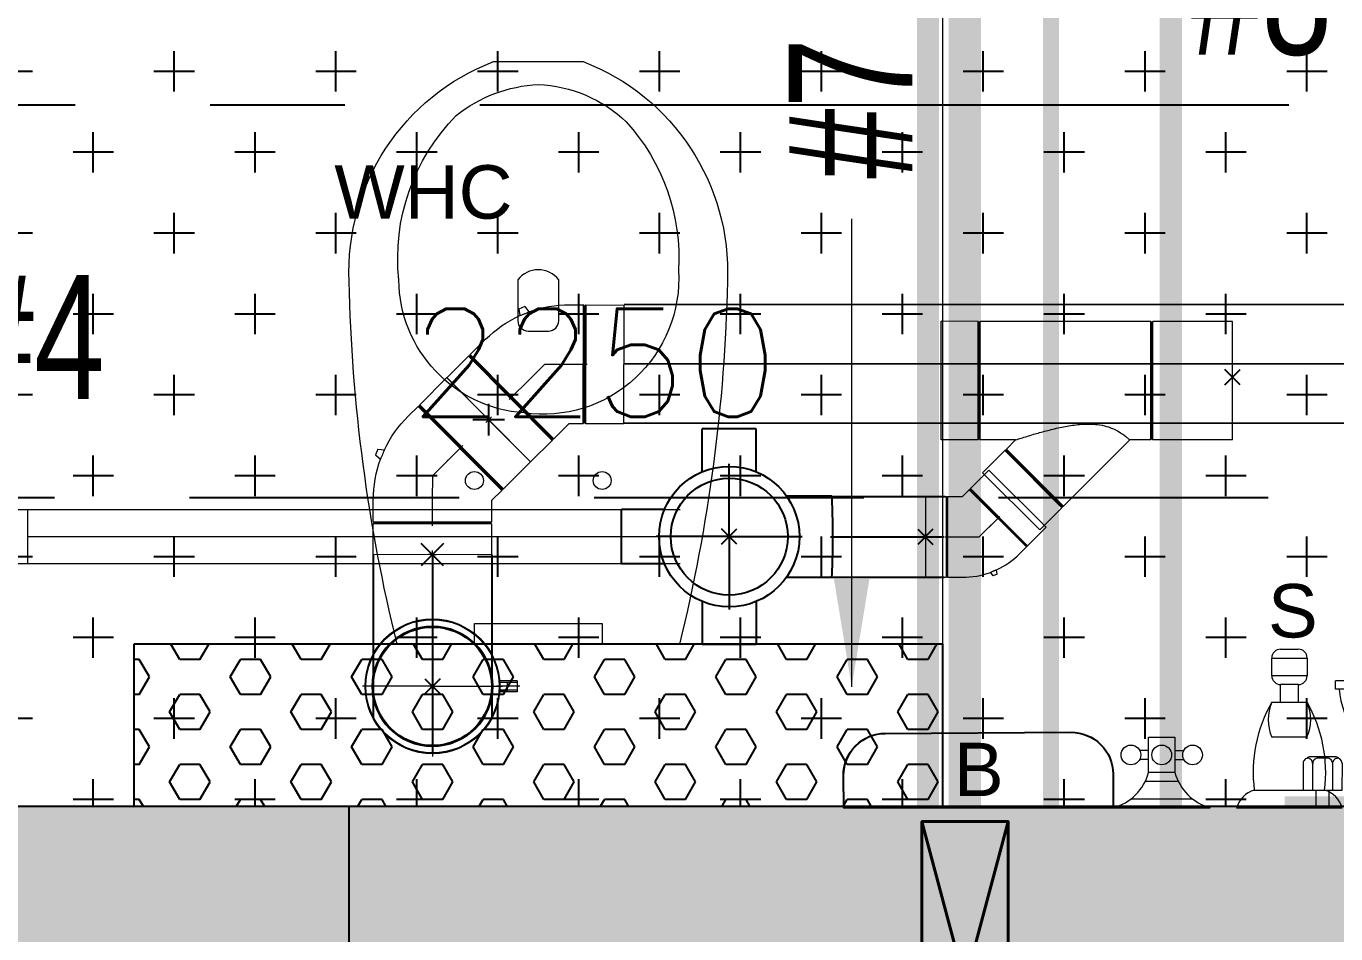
# Model space of a CAD drawing. Header units: millimetres. Extents: x 1135099 to 1230264, y -5736945 to -5695799.
# Drawn here: x 1210451 to 1211665, y -5707968 to -5707127 of the extents above; entities that cross this region are included whole.
import ezdxf
from ezdxf.lldxf.tags import DXFTag

# ---------------------------------------------------------------- set-up
doc = ezdxf.new("R2010")
doc.units = ezdxf.units.MM
doc.header["$LTSCALE"] = 1000
doc.header["$MEASUREMENT"] = 0
for name, pattern in [('2BHK-A - BACK$1$AUDIT_D_120904163729-0', [0]), ('AUDIT_D_120904163729-0', [0]), ('T8(T9 IS SIMILAR) - DIMENSION & TEXTING$0$( Hidden )', [0.375, 0.25, -0.125]), ('T8(T9 IS SIMILAR) - DIMENSION & TEXTING$0$1', [0]), ('T8(T9 IS SIMILAR) - DIMENSION & TEXTING$0$CENTERX2', [101.6, 63.5, -12.7, 12.7, -12.7]), ('T8(T9 IS SIMILAR) - DIMENSION & TEXTING$0$HIDDEN', [0.375, 0.25, -0.125]), ('T8(T9 IS SIMILAR) - DIMENSION & TEXTING$1$AUDIT_D_120904163729-0', [0]), ('T8_REFUGE COLUMNS$0$CENTER2', [1.125, 0.75, -0.125, 0.125, -0.125])]:
    doc.linetypes.add(name, pattern=pattern)
doc.layers.get('0').update_dxf_attribs({"linetype": 'AUDIT_D_120904163729-0'})
for name, color, linetype in [('2BHK-A - BACK$0$A-TOI SUNK 50MM', 8, 'Continuous'), ('2BHK-A - BACK$0$LEDGE WALL', 5, 'Continuous'), ('2BHK-A - BACK$1$A-HATCH -160', 251, '2BHK-A - BACK$1$AUDIT_D_120904163729-0'), ('T8(T9 IS SIMILAR) - DIMENSION & TEXTING$0$A-DIMENSIONS', 2, 'T8(T9 IS SIMILAR) - DIMENSION & TEXTING$0$HIDDEN'), ('T8(T9 IS SIMILAR) - DIMENSION & TEXTING$0$A-FIRE FIGHTING', 7, 'T8(T9 IS SIMILAR) - DIMENSION & TEXTING$1$AUDIT_D_120904163729-0'), ('T8(T9 IS SIMILAR) - DIMENSION & TEXTING$0$A-PLUMBING', 7, 'T8(T9 IS SIMILAR) - DIMENSION & TEXTING$1$AUDIT_D_120904163729-0'), ('T8(T9 IS SIMILAR) - DIMENSION & TEXTING$0$pl-110 dia soil pipe', 1, 'Continuous'), ('T8(T9 IS SIMILAR) - DIMENSION & TEXTING$0$pl-110 dia soil pipe1', 1, 'Continuous'), ('T8(T9 IS SIMILAR) - DIMENSION & TEXTING$0$pl-75 dia waste pipe', 3, 'Continuous'), ('T8(T9 IS SIMILAR) - DIMENSION & TEXTING$0$pl-75 dia waste pipe1', 3, 'Continuous'), ('T8(T9 IS SIMILAR) - DIMENSION & TEXTING$0$PL-FITTINGS', 5, 'Continuous'), ('T8(T9 IS SIMILAR) - DIMENSION & TEXTING$0$U-TI-75MM WASTE WATER PIPE', 3, 'Continuous'), ('T8(T9 IS SIMILAR) - DIMENSION & TEXTING$0$U-TI-TEXT', 7, 'Continuous'), ('T8(T9 IS SIMILAR) - DIMENSION & TEXTING$0$U-TI-WS', 5, 'Continuous'), ('T8_REFUGE COLUMNS$0$A-CENTERLINE', 193, 'T8_REFUGE COLUMNS$0$CENTER2'), ('T8_REFUGE COLUMNS$1$A-RCC COLS', 3, 'Continuous'), ('T8_TYPICAL COLUMNS$0$A-RCC COLS', 3, 'Continuous')]:
    doc.layers.add(name, color=color, linetype=linetype)
for name, color, linetype, lineweight in [('2BHK-A - BACK$1$a-TOI-fixtures', 251, 'Continuous', 0), ('T8(T9 IS SIMILAR) - DIMENSION & TEXTING$0$FURNITURE_AR', 34, 'Continuous', 9), ('T8(T9 IS SIMILAR) - DIMENSION & TEXTING$0$pl-50dia waste pie', 6, 'Continuous', 0), ('T8(T9 IS SIMILAR) - DIMENSION & TEXTING$0$pl-50dia waste pipe1', 6, 'Continuous', 0), ('T8(T9 IS SIMILAR) - DIMENSION & TEXTING$0$U-IPD-WS-FIRE', 1, 'Continuous', 40), ('T8(T9 IS SIMILAR) - DIMENSION & TEXTING$0$U-TI-FIXTURE', 161, 'Continuous', 25), ('T8(T9 IS SIMILAR) - DIMENSION & TEXTING$0$U-TI-WS-HOT', 1, 'T8(T9 IS SIMILAR) - DIMENSION & TEXTING$0$DASHDOT', 30), ('T8(T9 IS SIMILAR) - DIMENSION & TEXTING$1$R0-18-10-2014-T1-1st Podium Floor Plan$0$Text', 2, 'Continuous', 0), ('T8(T9 IS SIMILAR)$0$D&W', 8, 'Continuous', 25)]:
    doc.layers.add(name, color=color, linetype=linetype, lineweight=lineweight)
doc.layers.add('A-RERA CARPET AREA', color=30, linetype='Continuous', plot=False)
for name, color, linetype, lineweight, true_color in [('T8(T9 IS SIMILAR) - DIMENSION & TEXTING$0$GEB-BEZUG', 2, 'Continuous', 25, 0xffff00), ('T8(T9 IS SIMILAR) - DIMENSION & TEXTING$0$U-IPD-SP-SLEV-80', 7, 'T8(T9 IS SIMILAR) - DIMENSION & TEXTING$0$1', 40, 0x10d54b), ('T8_REFUGE COLUMNS$1$COL-HATCH', 7, 'Continuous', 25, 0xa3a3a3), ('T8_TYPICAL COLUMNS$0$$0$COL-HATCH', 7, 'Continuous', 25, 0xa3a3a3)]:
    doc.layers.add(name, color=color, linetype=linetype, lineweight=lineweight, true_color=true_color)
doc.styles.add('T8(T9 IS SIMILAR) - DIMENSION & TEXTING$0$arial', font='sanss___.ttf')
doc.styles.add('T8(T9 IS SIMILAR) - DIMENSION & TEXTING$0$Romans 1', font='romans.shx', dxfattribs={"height": 100})
doc.styles.add('T8(T9 IS SIMILAR) - DIMENSION & TEXTING$1$ARIAL ARROW', font='swisscl.ttf')
doc.styles.add('T8(T9 IS SIMILAR) - DIMENSION & TEXTING$1$Tahoma', font='tahoma.ttf')
tags = doc.linetypes.add('T8(T9 IS SIMILAR) - DIMENSION & TEXTING$0$DASHDOT', pattern=[1, 0.5, -0.25, 0, -0.25]).pattern_tags.tags
tags[10:11] = [DXFTag(74, 4), DXFTag(75, 0), DXFTag(340, '0'), DXFTag(46, 1.0), DXFTag(50, 0.0), DXFTag(44, 0.0), DXFTag(45, 0.0)]
tags[8:9] = [DXFTag(74, 4), DXFTag(75, 0), DXFTag(340, '0'), DXFTag(46, 1.0), DXFTag(50, 0.0), DXFTag(44, 0.0), DXFTag(45, 0.0)]
tags[6:7] = [DXFTag(74, 4), DXFTag(75, 0), DXFTag(340, '0'), DXFTag(46, 1.0), DXFTag(50, 0.0), DXFTag(44, 0.0), DXFTag(45, 0.0)]
tags[4:5] = [DXFTag(74, 4), DXFTag(75, 0), DXFTag(340, '0'), DXFTag(46, 1.0), DXFTag(50, 0.0), DXFTag(44, 0.0), DXFTag(45, 0.0)]
doc.dimstyles.new('T8(T9 IS SIMILAR) - DIMENSION & TEXTING$0$ALPINE S', dxfattribs={"dimscale": 0, "dimtxt": 100, "dimasz": 75, "dimexe": 0, "dimexo": 0, "dimgap": 75, "dimtad": 1, "dimdec": 0, "dimzin": 0, "dimdsep": 46, "dimtxsty": 'T8(T9 IS SIMILAR) - DIMENSION & TEXTING$0$Romans 1', "dimblk": 'T8(T9 IS SIMILAR) - DIMENSION & TEXTING$0$_ArchTick', "dimcen": 0.09, "dimclrd": 256, "dimclre": 256, "dimclrt": 7, "dimadec": 0, "dimazin": 0, "dimtfac": 1, "dimtdec": 0, "dimtofl": 0, "dimtmove": 1, "dimatfit": 0, "dimldrblk": 'T8(T9 IS SIMILAR) - DIMENSION & TEXTING$0$_Open90', "dimfxl": 1, "dimtolj": 1, "dimtzin": 0, "dimarcsym": 0})
doc.dimstyles.new('T8(T9 IS SIMILAR) - DIMENSION & TEXTING$1$SAMATA STD', dxfattribs={"dimtxt": 100, "dimasz": 50, "dimexe": 50, "dimexo": 50, "dimgap": 10, "dimtad": 0, "dimdec": 0, "dimrnd": 5, "dimzin": 0, "dimdsep": 46, "dimtxsty": 'T8(T9 IS SIMILAR) - DIMENSION & TEXTING$1$Tahoma', "dimblk": 'T8(T9 IS SIMILAR) - DIMENSION & TEXTING$1$_Origin2', "dimcen": -50, "dimdle": 50, "dimclrd": 7, "dimclre": 7, "dimclrt": 7, "dimadec": 0, "dimazin": 0, "dimtfac": 1, "dimtdec": 0, "dimtmove": 1, "dimatfit": 3, "dimfxl": 150, "dimtfill": 1, "dimtolj": 1, "dimtzin": 0, "dimlwd": -1, "dimlwe": -1, "dimarcsym": 0})

# ---------------------------------------------------------------- blocks, each defined once
blk = doc.blocks.new('T8(T9 IS SIMILAR) - DIMENSION & TEXTING$0$_ArchTick')
at = {"color": 0, "linetype": 'ByBlock', "const_width": 0.15}
blk.add_lwpolyline([(-0.5, -0.5), (0.5, 0.5)], dxfattribs=at)
blk = doc.blocks.new('*D507')
at = {"layer": 'T8(T9 IS SIMILAR) - DIMENSION & TEXTING$0$A-DIMENSIONS', "linetype": 'T8(T9 IS SIMILAR) - DIMENSION & TEXTING$0$HIDDEN', "lineweight": -2, "transparency": 16777216}
for p, q in [((1209852.8, -5707157.6), (1209852.8, -5707563.6)), ((1212102.6, -5707157.6), (1212102.6, -5707563.6))]:
    blk.add_line(p, q, dxfattribs=at)
at = {"layer": 'T8(T9 IS SIMILAR) - DIMENSION & TEXTING$0$A-DIMENSIONS', "lineweight": -2, "transparency": 16777216}
blk.add_line((1209852.8, -5707563.6), (1212102.6, -5707563.6), dxfattribs=at)
at = {"layer": 'T8(T9 IS SIMILAR) - DIMENSION & TEXTING$0$A-DIMENSIONS', "linetype": 'ByBlock', "lineweight": -2, "transparency": 16777216, "xscale": 75, "yscale": 75, "zscale": 75, "rotation": 180}
blk.add_blockref('T8(T9 IS SIMILAR) - DIMENSION & TEXTING$0$_ArchTick', (1209852.8, -5707563.6), dxfattribs=at)
at = {"layer": 'T8(T9 IS SIMILAR) - DIMENSION & TEXTING$0$A-DIMENSIONS', "linetype": 'ByBlock', "lineweight": -2, "transparency": 16777216, "xscale": 75, "yscale": 75, "zscale": 75}
blk.add_blockref('T8(T9 IS SIMILAR) - DIMENSION & TEXTING$0$_ArchTick', (1212102.6, -5707563.6), dxfattribs=at)
at = {"layer": 'T8(T9 IS SIMILAR) - DIMENSION & TEXTING$0$A-DIMENSIONS', "color": 7, "linetype": 'ByBlock', "transparency": 16777216, "insert": (1210977.7, -5707438.6), "char_height": 100, "attachment_point": 5, "style": 'T8(T9 IS SIMILAR) - DIMENSION & TEXTING$0$Romans 1'}
blk.add_mtext('\\A1;2250', dxfattribs=at)
blk = doc.blocks.new('T8(T9 IS SIMILAR) - DIMENSION & TEXTING$0$_Open90')
at = {"color": 0, "linetype": 'ByBlock', "lineweight": -2}
for p, q in [((-0.5, 0.5), (0, 0)), ((0, 0), (-1, 0)), ((0, 0), (-0.5, -0.5))]:
    blk.add_line(p, q, dxfattribs=at)
blk = doc.blocks.new('T8(T9 IS SIMILAR) - DIMENSION & TEXTING$0$A$C7A147FD6')
at = {"layer": 'T8(T9 IS SIMILAR) - DIMENSION & TEXTING$0$U-IPD-SP-SLEV-80', "elevation": -1.3}
blk.add_lwpolyline([(3829.4, 7510), (3829.4, 7210), (3909.4, 7210), (3909.4, 7510), (3829.4, 7510), (3909.4, 7210), (3829.4, 7210), (3909.4, 7510)], dxfattribs=at)
at = {"layer": 'T8(T9 IS SIMILAR) - DIMENSION & TEXTING$0$U-IPD-WS-FIRE', "color": 9, "linetype": 'T8(T9 IS SIMILAR) - DIMENSION & TEXTING$0$( Hidden )', "ltscale": 2, "true_color": 0xafd9aa, "const_width": 30, "elevation": -1.3}
blk.add_lwpolyline([(5416.1, 12094.5), (5678.3, 12094.5), (5678.2, 10254.7), (4030.8, 10254.8), (3869.2, 10254.8), (3869.1, 8762.1), (3869.1, 7119), (-58.2, 7119.2), (-58.4, 4440), (-2302, 4440)], dxfattribs=at)
blk = doc.blocks.new('T8(T9 IS SIMILAR) - DIMENSION & TEXTING$0$Einfügepunkt')
at = {"layer": 'T8(T9 IS SIMILAR) - DIMENSION & TEXTING$0$GEB-BEZUG'}
for p, q in [((-7.07, -7.07), (7.07, 7.07)), ((-7.07, 7.07), (7.07, -7.07))]:
    blk.add_line(p, q, dxfattribs=at)
blk = doc.blocks.new('T8(T9 IS SIMILAR) - DIMENSION & TEXTING$0$361.045.16.1_A')
at = {"ltscale": 25}
for p, q in [((-49.5, 14.1), (-14.1, 49.5)), ((3.2, 32.2), (-14.1, 49.5)), ((3.2, 32.2), (-32.2, -3.2)), ((-31.5, -3.9), (3.9, 31.5)), ((3.2, 31.5), (-31.5, -3.2)), ((3.2, 31.5), (3.2, 32.2)), ((3.2, 31.5), (3.9, 31.5)), ((10.4, 25), (3.9, 31.5)), ((-32.2, -3.2), (-49.5, 14.1)), ((-13.8, 13.8), (-15.6, 15.6)), ((0, 0), (-13.8, 13.8)), ((-5.6, 5.6), (-7.3, 7.3)), ((0, -10.4), (0, 0)), ((23.4, 11.3), (20.3, 10.9)), ((24.5, 8.5), (22, 6.6)), ((23.4, 11.3), (24.5, 8.5)), ((-31.5, -3.2), (-32.2, -3.2)), ((-31.5, -3.2), (-31.5, -3.9)), ((-25, -10.4), (-31.5, -3.9)), ((-25, -24.5), (-25, -10.4)), ((0, -24.5), (0, -10.4)), ((25, -24.5), (25, -10.4)), ((-24.5, -25), (-25, -24.5)), ((25, -24.5), (-25, -24.5)), ((-24.5, -25), (-25, -25.5)), ((-25, -45), (-25, -25.5)), ((-25, -25.5), (25, -25.5)), ((-24.5, -25), (24.5, -25)), ((0, -27), (0, -24.5)), ((24.5, -25), (25, -24.5)), ((24.5, -25), (25, -25.5)), ((25, -45), (25, -25.5)), ((-25, -45), (25, -45)), ((0, -45), (-2.5, -45)), ((0, -45), (0, -42.5)), ((0, -45), (0, -47.5)), ((0, -45), (2.5, -45))]:
    blk.add_line(p, q, dxfattribs=at)
for start, end in [(25.1575, 45), (0, 19.8425)]:
    blk.add_arc((-25, -10.4), 50, start, end, dxfattribs=at)
blk.add_open_spline([(22, 6.6), (22, 6.6), (22, 6.6), (22, 6.8), (21.9, 6.9), (21.8, 7.2), (21.7, 7.4), (21.5, 7.8), (21.4, 8), (21.3, 8.3), (21.2, 8.5), (21.1, 8.8), (21, 8.9), (20.9, 9.3), (20.8, 9.4), (20.7, 9.8), (20.6, 10.1), (20.4, 10.5), (20.4, 10.6), (20.3, 10.8), (20.3, 10.9), (20.3, 10.9)], degree=3, knots=[-0.7326885, -0.7326885, -0.7326885, -0.7326885, -0.6703276, -0.6703276, -0.5851203, -0.5851203, -0.4924215, -0.4924215, -0.4253679, -0.4253679, -0.3759063, -0.3759063, -0.3289293, -0.3289293, -0.2716255, -0.2716255, -0.1856359, -0.1856359, -0.0935578, -0.0935578, 0, 0, 0, 0], dxfattribs=at)
blk.add_blockref('T8(T9 IS SIMILAR) - DIMENSION & TEXTING$0$Einfügepunkt', (0, -45), dxfattribs=at)
blk = doc.blocks.new('T8(T9 IS SIMILAR) - DIMENSION & TEXTING$0$367.771.16.1_L')
at = {"lineweight": 13, "ltscale": 25}
for p, q in [((-5.2, 78.5), (-5.2, 62.3)), ((-5.2, 78.5), (5.2, 78.5)), ((-3.7, 78.5), (-3.7, 62.4)), ((0, 81), (0, 78.5)), ((0, 78.5), (0, 62.3)), ((3.7, 78.5), (3.7, 62.4)), ((5.2, 78.5), (5.2, 62.3)), ((3.8, 69.5), (-3.7, 69.5)), ((-3.7, 69.5), (-3.7, 62.4)), ((0, 0), (0, 65)), ((0, 62.3), (0, 59.8)), ((3.8, 62.4), (3.8, 69.5)), ((0, 0), (-65, 0)), ((0, 0), (0, -65)), ((0, 0), (65, 0))]:
    blk.add_line(p, q, dxfattribs=at)
for radius in [62.5, 61.8, 56, 55]:
    blk.add_circle((0, 0), radius, dxfattribs=at)
blk.add_blockref('T8(T9 IS SIMILAR) - DIMENSION & TEXTING$0$Einfügepunkt', (0, 0), dxfattribs=at)
blk = doc.blocks.new('T8(T9 IS SIMILAR) - DIMENSION & TEXTING$0$365.045.16.1_A')
at = {"lineweight": 13, "ltscale": 25}
for p, q in [((-61.87, 8.84), (-8.84, 61.87)), ((8.31, 44.72), (-8.84, 61.87)), ((8.31, 44.72), (-44.72, -8.31)), ((-43.66, -9.37), (9.37, 43.66)), ((8.31, 43.66), (-43.66, -8.31)), ((8.31, 43.66), (8.31, 44.72)), ((8.31, 43.66), (9.37, 43.66)), ((15.53, 37.5), (9.37, 43.66)), ((-17.15, 17.15), (-18.92, 18.92)), ((0, 0), (-17.15, 17.15)), ((-44.72, -8.31), (-61.87, 8.84)), ((-9.22, 9.22), (-10.98, 10.98)), ((34.72, 16.55), (30.55, 16)), ((36.25, 12.85), (32.91, 10.29)), ((34.72, 16.55), (36.25, 12.85)), ((0, -15.53), (0, 0)), ((-43.66, -8.31), (-44.72, -8.31)), ((-43.66, -8.31), (-43.66, -9.37)), ((-37.5, -15.53), (-43.66, -9.37)), ((-37.5, -29.25), (-37.5, -15.53)), ((0, -29.25), (0, -15.53)), ((37.5, -29.25), (37.5, -15.53)), ((-36.75, -30), (-37.5, -29.25)), ((37.5, -29.25), (-37.5, -29.25)), ((-36.75, -30), (-37.5, -30.75)), ((-37.5, -50), (-37.5, -30.75)), ((-37.5, -30.75), (37.5, -30.75)), ((-36.75, -30), (36.75, -30)), ((0, -31.75), (0, -29.25)), ((36.75, -30), (37.5, -29.25)), ((36.75, -30), (37.5, -30.75)), ((37.5, -50), (37.5, -30.75)), ((0, -50), (0, -47.5)), ((-37.5, -50), (37.5, -50)), ((0, -50), (-2.5, -50)), ((0, -50), (0, -52.5)), ((0, -50), (2.5, -50))]:
    blk.add_line(p, q, dxfattribs=at)
for start, end in [(24.86037, 45), (0, 20.13963)]:
    blk.add_arc((-37.5, -15.53), 75, start, end, dxfattribs=at)
blk.add_open_spline([(32.91, 10.29), (32.91, 10.29), (32.9, 10.32), (32.83, 10.48), (32.76, 10.63), (32.57, 11.05), (32.44, 11.33), (32.2, 11.88), (32.09, 12.14), (31.89, 12.6), (31.81, 12.8), (31.64, 13.19), (31.56, 13.39), (31.39, 13.81), (31.3, 14.04), (31.08, 14.58), (30.97, 14.88), (30.77, 15.4), (30.69, 15.62), (30.58, 15.92), (30.55, 16), (30.55, 16)], degree=3, knots=[-0.9758327, -0.9758327, -0.9758327, -0.9758327, -0.8930469, -0.8930469, -0.7796093, -0.7796093, -0.6561479, -0.6561479, -0.5667077, -0.5667077, -0.5007206, -0.5007206, -0.4380575, -0.4380575, -0.3616519, -0.3616519, -0.247098, -0.247098, -0.1245121, -0.1245121, 0, 0, 0, 0], dxfattribs=at)
blk.add_blockref('T8(T9 IS SIMILAR) - DIMENSION & TEXTING$0$Einfügepunkt', (0, -50), dxfattribs=at)
blk = doc.blocks.new('T8(T9 IS SIMILAR) - DIMENSION & TEXTING$0$388.001.00.1_G')
at = {"layer": 'T8(T9 IS SIMILAR) - DIMENSION & TEXTING$0$U-TI-75MM WASTE WATER PIPE', "ltscale": 5}
for p, q in [((-25.1, 60.1), (-25.1, 100)), ((-25.1, 100), (25.1, 100)), ((25.1, 60.1), (25.1, 100)), ((0, 0), (0, 67.6)), ((-60.1, 25.1), (-100, 25.1)), ((-100, -25.1), (-100, 25.1)), ((60.1, 25.1), (100, 25.1)), ((100, -25.1), (100, 25.1)), ((0, 0), (-67.6, 0)), ((0, 0), (0, 2.5)), ((0, 0), (0, -67.6)), ((0, 0), (67.6, 0)), ((0, 0), (-2.5, 0)), ((0, 0), (0, -2.5)), ((0, 0), (2.5, 0)), ((-60.1, -25.1), (-100, -25.1)), ((60.1, -25.1), (100, -25.1)), ((-37.7, -53.1), (-37.7, -95)), ((37.7, -53.1), (37.7, -95))]:
    blk.add_line(p, q, dxfattribs=at)
for radius in [65.1, 54.2]:
    blk.add_circle((0, 0), radius, dxfattribs=at)
blk.add_ellipse((0, -95), major_axis=(37.7, 0), ratio=0.026177, start_param=3.141593, end_param=6.283185, dxfattribs=at)
blk.add_blockref('T8(T9 IS SIMILAR) - DIMENSION & TEXTING$0$Einfügepunkt', (0, 0), dxfattribs=at)
blk = doc.blocks.new('T8(T9 IS SIMILAR) - DIMENSION & TEXTING$0$367.125.16.1_A')
at = {"lineweight": 13, "ltscale": 25}
for p, q in [((-73.7, 161.5, -0.8), (-73.7, 195.4, -0.8)), ((-73.7, 195.4, -0.8), (36.3, 195.4, -0.8)), ((36.3, 161.5, -0.8), (36.3, 195.4, -0.8)), ((-72.6, 160.4, -0.8), (-73.7, 161.5, -0.8)), ((36.3, 161.5, -0.8), (-73.7, 161.5, -0.8)), ((-72.6, 160.4, -0.8), (-73.7, 159.3, -0.8)), ((-73.7, 126.7, -0.8), (-73.7, 159.3, -0.8)), ((-73.7, 159.3, -0.8), (36.3, 159.3, -0.8)), ((35.2, 160.4, -0.8), (-72.6, 160.4, -0.8)), ((35.2, 160.4, -0.8), (36.3, 161.5, -0.8)), ((35.2, 160.4, -0.8), (36.3, 159.3, -0.8)), ((36.3, 1.5, -0.8), (36.3, 159.3, -0.8)), ((-157.1, 104.1), (-104.1, 157.1)), ((-104.1, 157.1), (-83.6, 136.6)), ((-83.6, 136.6), (-136.6, 83.6)), ((-135.1, 82.1), (-82.1, 135.1)), ((-83.6, 135.1), (-135.1, 83.6)), ((-83.6, 135.1), (-83.6, 136.6)), ((-83.6, 135.1), (-82.1, 135.1)), ((-82.1, 135.1), (-73.7, 126.7)), ((-157.1, 104.1), (-136.6, 83.6)), ((-135.1, 83.6), (-136.6, 83.6)), ((-135.1, 83.6), (-135.1, 82.1)), ((-135.1, 82.1), (-73.6, 20.6)), ((-73.7, 1.5, -0.8), (-73.7, 20.7, 0.1)), ((-72.6, 0.4, -0.8), (-73.7, 1.5, -0.8)), ((36.3, 1.5, -0.8), (-73.7, 1.5, -0.8)), ((-72.6, 0.4, -0.8), (-73.7, -0.7, -0.8)), ((-72.6, 0.4, -0.8), (35.2, 0.4, -0.8)), ((35.2, 0.4, -0.8), (36.3, 1.5, -0.8)), ((35.2, 0.4, -0.8), (36.3, -0.7, -0.8)), ((-73.7, -74.6, -0.8), (-73.7, -0.7, -0.8)), ((-73.7, -0.7, -0.8), (36.3, -0.7, -0.8)), ((36.3, -74.6, -0.8), (36.3, -0.7, -0.8)), ((-73.7, -74.6, -0.8), (36.3, -74.6, -0.8))]:
    blk.add_line(p, q, dxfattribs=at)
blk.add_open_spline([(-73.7, 126.7, 0.1), (-73.7, 126.7, 0.1), (-73.5, 126.2, 0.1), (-72.9, 124.3, 0.1), (-72.5, 123, 0.1), (-71, 118.3, 0.1), (-69.7, 114, 0.1), (-67.4, 106.3, 0.1), (-66.3, 102.4, 0.1), (-64.2, 94.2, 0.1), (-63.1, 89.9, 0.1), (-61.2, 81.1, 0.1), (-60.4, 76.6, 0.1), (-59.3, 67.7, 0.1), (-58.9, 63.3, 0.1), (-58.9, 56.2, 0.1), (-59.1, 53.3, 0.1), (-59.8, 47.7, 0.1), (-60.3, 44.9, 0.1), (-61.8, 39.7, 0.1), (-62.7, 37.2, 0.1), (-64.8, 32.9, 0.1), (-65.9, 30.9, 0.1), (-67.8, 27.9, 0.1), (-68.7, 26.6, 0.1), (-70.4, 24.4, 0.1), (-71.2, 23.5, 0.1), (-72.4, 22.1, 0.1), (-72.9, 21.5, 0.1), (-73.5, 20.8, 0.1), (-73.7, 20.7, 0.1), (-73.7, 20.7, 0.1)], degree=3, knots=[8.222625, 8.222625, 8.222625, 8.222625, 8.980345, 8.980345, 9.738065, 9.738065, 11.253506, 11.253506, 12.551442, 12.551442, 13.849378, 13.849378, 15.147314, 15.147314, 16.44525, 16.44525, 17.266568, 17.266568, 18.087887, 18.087887, 18.909205, 18.909205, 19.730524, 19.730524, 20.43574, 20.43574, 21.140957, 21.140957, 21.846174, 21.846174, 22.551391, 22.551391, 22.551391, 22.551391], dxfattribs=at)
blk.add_blockref('T8(T9 IS SIMILAR) - DIMENSION & TEXTING$0$Einfügepunkt', (-15.4, -74.6, 0.1), dxfattribs=at)
blk = doc.blocks.new('T8(T9 IS SIMILAR) - DIMENSION & TEXTING$0$FAUCET')
at = {"layer": 'T8(T9 IS SIMILAR) - DIMENSION & TEXTING$0$FURNITURE_AR', "color": 7}
for p, q in [((-0.01, 0.18), (0.01, 0.18)), ((-0.02, 0.17), (0.02, 0.17)), ((-0.02, 0.15), (-0.02, 0.17)), ((0.02, 0.17), (0.02, 0.15)), ((0.02, 0.15), (-0.02, 0.15)), ((0.01, 0.14), (-0.01, 0.14)), ((-0.01, 0.12), (-0.01, 0.14)), ((0.01, 0.14), (0.01, 0.12)), ((-0.02, 0.12), (0.02, 0.12)), ((-0.16, 0.08), (-0.13, 0.08)), ((-0.16, 0.04), (-0.16, 0.08)), ((-0.13, 0.08), (-0.13, 0.04)), ((0.02, 0.08), (-0.02, 0.08)), ((0.13, 0.08), (0.16, 0.08)), ((0.13, 0.04), (0.13, 0.08)), ((0.16, 0.08), (0.16, 0.04)), ((-0.16, 0.065), (-0.17, 0.065)), ((-0.13, 0.065), (-0.12, 0.065)), ((0.13, 0.065), (0.12, 0.065)), ((0.16, 0.065), (0.17, 0.065)), ((-0.16, 0.055), (-0.17, 0.055)), ((-0.13, 0.055), (-0.12, 0.055)), ((0.13, 0.055), (0.12, 0.055)), ((0.16, 0.055), (0.17, 0.055)), ((-0.1258, 0.03), (-0.1639, 0.03)), ((-0.13, 0.04), (-0.16, 0.04)), ((0.1642, 0.03), (0.1261, 0.03)), ((0.16, 0.04), (0.13, 0.04)), ((-0.04, 0.02), (0.04, 0.02)), ((-0.2, 0), (-0.09, 0)), ((-0.1803, 0.01), (-0.1096, 0.01)), ((-0.06, 0), (0.06, 0)), ((0.09, 0), (0.2, 0)), ((0.1097, 0.01), (0.1804, 0.01))]:
    blk.add_line(p, q, dxfattribs=at)
for centre in [(-0.18, 0.06), (-0.145, 0.06), (-0.11, 0.06), (0.11, 0.06), (0.145, 0.06), (0.18, 0.06)]:
    blk.add_circle(centre, 0.0112, dxfattribs=at)
for centre, radius, start, end in [((-0.0103, 0.1703), 0.0097, 88.2224, 181.7776), ((0.0103, 0.1703), 0.0097, 358.2224, 91.7776), ((-0.0103, 0.1497), 0.0097, 178.2224, 271.7776), ((0.0103, 0.1497), 0.0097, 268.2224, 1.7776), ((0.12, 0.04), 0.1612, 150.2551, 187.125), ((0.0257, 0.1), 0.0498, 156.3417, 203.6583), ((-0.0257, 0.1), 0.0498, 336.3417, 23.6584), ((-0.12, 0.04), 0.1612, 352.875, 29.7449), ((-0.215, 0.055), 0.057, 285.2551, 344.7449), ((-0.075, 0.055), 0.057, 195.2551, 254.7449), ((0.075, 0.055), 0.057, 285.2551, 344.7449), ((0.215, 0.055), 0.057, 195.2551, 254.7449), ((-0.0318, -0.0082), 0.0293, 106.1502, 163.8498), ((0.0318, -0.0082), 0.0293, 16.1502, 73.8498)]:
    blk.add_arc(centre, radius, start, end, dxfattribs=at)
blk = doc.blocks.new('T8(T9 IS SIMILAR) - DIMENSION & TEXTING$0$A$C77D62699')
at = {"layer": 'T8(T9 IS SIMILAR) - DIMENSION & TEXTING$0$pl-110 dia soil pipe1'}
for p, q in [((4870.4, 6489.4, 0), (3553.5, 6489.2, 0)), ((4870.4, 6379.4, 0), (3553.1, 6379.2, 0)), ((3320.8, 6257.7, 0.8), (3320.7, 6105.8, 0.8)), ((3430.8, 6257.4, 0.8), (3430.7, 6105.7, 0.8))]:
    blk.add_line(p, q, dxfattribs=at)
at = {"layer": 'T8(T9 IS SIMILAR) - DIMENSION & TEXTING$0$pl-110 dia soil pipe1', "color": 12, "linetype": 'T8(T9 IS SIMILAR) - DIMENSION & TEXTING$0$CENTERX2'}
for p, q in [((4870.4, 6434.4, 0), (3553.3, 6434.2, 0)), ((3375.8, 6257.5, 0.8), (3375.7, 6072.9, 0.8))]:
    blk.add_line(p, q, dxfattribs=at)
at = {"layer": 'T8(T9 IS SIMILAR) - DIMENSION & TEXTING$0$pl-110 dia soil pipe1', "ltscale": 0.1}
blk.add_circle((3375.7, 6135.4, 0.8), 55, dxfattribs=at)
at = {"layer": 'T8(T9 IS SIMILAR) - DIMENSION & TEXTING$0$pl-50dia waste pipe1'}
for p, q in [((3000.5, 6299.2, 0.8), (3605.3, 6299.2, 0.8)), ((3000.5, 6249.2, 0.8), (3605.3, 6249.2, 0.8))]:
    blk.add_line(p, q, dxfattribs=at)
at = {"layer": 'T8(T9 IS SIMILAR) - DIMENSION & TEXTING$0$pl-50dia waste pipe1', "color": 12, "linetype": 'T8(T9 IS SIMILAR) - DIMENSION & TEXTING$0$CENTERX2'}
blk.add_line((3000.5, 6274.2, 0.8), (3605.3, 6274.2, 0.8), dxfattribs=at)
at = {"layer": 'T8(T9 IS SIMILAR) - DIMENSION & TEXTING$0$pl-75 dia waste pipe1'}
for p, q in [((3745.7, 6311.5, 0.8), (3850.9, 6311.5, 0.5)), ((3744.8, 6236.5, 0.8), (3849.9, 6236.5, 0.5))]:
    blk.add_line(p, q, dxfattribs=at)
at = {"layer": 'T8(T9 IS SIMILAR) - DIMENSION & TEXTING$0$pl-75 dia waste pipe1', "color": 12, "linetype": 'T8(T9 IS SIMILAR) - DIMENSION & TEXTING$0$CENTERX2'}
blk.add_line((3744.8, 6274, 0.8), (3849.9, 6274, 0.5), dxfattribs=at)
at = {"layer": 'T8(T9 IS SIMILAR) - DIMENSION & TEXTING$0$U-TI-FIXTURE', "color": 7, "elevation": 0.7}
for points in [[(3795.4, 6091.8), (3967.5, 6092.8, -0.414214), (4006.6, 6054.1), (4006.8, 6022.8), (3756.9, 6022.8), (3756.7, 6052.7, -0.414214)], [(3795.4, 6091.8), (3967.5, 6092.8, -0.414214), (4006.6, 6054.1), (4006.8, 6022.8), (3756.9, 6022.8), (3756.8, 6052.7, -0.414214)]]:
    blk.add_lwpolyline(points, format="xyb", close=True, dxfattribs=at)
at = {"layer": 'T8(T9 IS SIMILAR) - DIMENSION & TEXTING$0$U-TI-WS', "lineweight": 40, "ltscale": 0.01, "const_width": 20.5, "elevation": 0.7}
blk.add_lwpolyline([(4877.4, 6177.5), (5163, 6177.5), (5163, 7073.1), (3835.1, 7073.1), (3835.1, 6022.6)], dxfattribs=at)
at = {"layer": 'T8(T9 IS SIMILAR) - DIMENSION & TEXTING$0$U-TI-WS', "lineweight": 40, "ltscale": 0.01, "const_width": 20.5}
blk.add_lwpolyline([(4060.1, 6022.6), (4060.1, 7073.1)], dxfattribs=at)
at = {"layer": 'T8(T9 IS SIMILAR) - DIMENSION & TEXTING$0$U-TI-WS-HOT', "ltscale": 0.1, "const_width": 15, "elevation": 0.7}
blk.add_lwpolyline([(4877.4, 5920.1), (5215.4, 5920.1), (5215.4, 7040.1), (3949.1, 7040.1), (3949.1, 6022.6)], dxfattribs=at)
at = {"layer": 'T8(T9 IS SIMILAR) - DIMENSION & TEXTING$0$FURNITURE_AR', "xscale": 816.4485071879512, "yscale": 816.4485071879512, "zscale": 816.4485071879512}
blk.add_blockref('T8(T9 IS SIMILAR) - DIMENSION & TEXTING$0$FAUCET', (4170.1, 6022.8, 0.7), dxfattribs=at)
at = {"layer": 'T8(T9 IS SIMILAR) - DIMENSION & TEXTING$0$pl-110 dia soil pipe', "ltscale": 0.1}
for name, p, xscale, yscale, zscale, rotation in [('T8(T9 IS SIMILAR) - DIMENSION & TEXTING$0$365.045.16.1_A', (3479.9, 6434.2, 0), -1.466696233104787, 1.466696233104787, 1.466696233104787, 314.8029873272274), ('T8(T9 IS SIMILAR) - DIMENSION & TEXTING$0$367.125.16.1_A', (4042.8, 6437.5, 0.9), 1.000020158935082, 1.000020158935082, 1.000020158935082, 89.99872604530563), ('T8(T9 IS SIMILAR) - DIMENSION & TEXTING$0$365.045.16.1_A', (3375.9, 6330.9, 0), -1.466696233104787, 1.466696233104787, 1.466696233104787, 359.8029873272274), ('T8(T9 IS SIMILAR) - DIMENSION & TEXTING$0$367.771.16.1_L', (3375.7, 6135.4, 0.8), 1.000020158935082, 1.000020158935082, 1.000020158935082, 269.9987260453057)]:
    blk.add_blockref(name, p, dxfattribs=dict(at, xscale=xscale, yscale=yscale, zscale=zscale, rotation=rotation))
at = {"layer": 'T8(T9 IS SIMILAR) - DIMENSION & TEXTING$0$pl-50dia waste pie', "ltscale": 0.1, "xscale": 1.000020158935082, "yscale": 1.000020158935082, "zscale": 1.000020158935082, "rotation": 225.0000000000001}
blk.add_blockref('T8(T9 IS SIMILAR) - DIMENSION & TEXTING$0$361.045.16.1_A', (2955.5, 6274.2, 0.8), dxfattribs=at)
at = {"layer": 'T8(T9 IS SIMILAR) - DIMENSION & TEXTING$0$pl-75 dia waste pipe', "ltscale": 0.1, "xscale": 1.000020158935082, "yscale": 1.000020158935082, "zscale": 1.000020158935082, "rotation": 269.9987260453057}
blk.add_blockref('T8(T9 IS SIMILAR) - DIMENSION & TEXTING$0$365.045.16.1_A', (3882.6, 6274, 0.5), dxfattribs=at)
at = {"layer": 'T8(T9 IS SIMILAR) - DIMENSION & TEXTING$0$PL-FITTINGS', "xscale": 1.000020158935082, "yscale": 1.000020158935082, "zscale": 1.000020158935082, "rotation": 89.99869033803056}
blk.add_blockref('T8(T9 IS SIMILAR) - DIMENSION & TEXTING$0$388.001.00.1_G', (3650.8, 6274.2, 0.8), dxfattribs=at)
at = {"layer": 'T8(T9 IS SIMILAR) - DIMENSION & TEXTING$0$U-TI-TEXT', "style": 'T8(T9 IS SIMILAR) - DIMENSION & TEXTING$0$arial'}
for s, height, p in [('WHC', 49.53, (3284.7, 6569, 0)), ('S', 49.5, (4150.2, 6180.7, 0.7)), ('B', 49.5, (3859.1, 6033.6, 0.7))]:
    blk.add_text(s, height=height, rotation=359.9999, dxfattribs=at).set_placement(p)
blk = doc.blocks.new('T8(T9 IS SIMILAR) - DIMENSION & TEXTING$1$_Origin2')
at = {"color": 0, "linetype": 'ByBlock', "lineweight": -2}
blk.add_line((-0.5, 0), (-1, 0), dxfattribs=at)
for radius in [0.5, 0.25]:
    blk.add_circle((0, 0), radius, dxfattribs=at)
blk = doc.blocks.new('T8_REFUGE COLUMNS')
at = {"layer": 'T8_REFUGE COLUMNS$1$COL-HATCH', "linetype": 'ByBlock'}
h = blk.add_hatch(color=256, dxfattribs=at)
h.dxf.hatch_style = 1
h.paths.add_polyline_path([(1212262.1, -5708099.9), (1210752.1, -5708099.9), (1210752.1, -5707849.9), (1212262.1, -5707849.9)])
at = {"layer": 'T8_REFUGE COLUMNS$0$A-CENTERLINE'}
blk.add_line((1217248.2, -5707199.9), (1182156.9, -5707199.9), dxfattribs=at)
at = {"layer": 'T8_REFUGE COLUMNS$1$A-RCC COLS', "linetype": 'ByBlock'}
blk.add_lwpolyline([(1212262.1, -5708099.9), (1210752.1, -5708099.9), (1210752.1, -5707849.9), (1212262.1, -5707849.9)], close=True, dxfattribs=at)
blk = doc.blocks.new('T8_TYPICAL COLUMNS')
at = {"layer": 'T8_TYPICAL COLUMNS$0$$0$COL-HATCH', "linetype": 'ByBlock'}
h = blk.add_hatch(color=256, dxfattribs=at)
h.dxf.hatch_style = 1
h.paths.add_polyline_path([(1200282.2, -5707850.3), (1202692.3, -5707850.3), (1202692.3, -5708100.3), (1200282.2, -5708100.3)])
h.paths.add_polyline_path([(1209852.3, -5708100.3), (1212262.3, -5708100.3), (1212262.3, -5707850.3), (1209852.3, -5707850.3)])
at = {"layer": 'T8_TYPICAL COLUMNS$0$A-RCC COLS', "linetype": 'ByBlock'}
blk.add_lwpolyline([(1209852.3, -5708100.3), (1212262.3, -5708100.3), (1212262.3, -5707850.3), (1209852.3, -5707850.3)], close=True, dxfattribs=at)
blk.add_blockref('T8_REFUGE COLUMNS', (0, 0), dxfattribs=at)
blk = doc.blocks.new('2BHK-A - BACK$0$SH-flat-2')
at = {"color": 0}
for p, q in [((14.6, 30), (14.7, 66)), ((39.9, 65.9), (14.7, 66)), ((0.1, 54), (14.6, 54)), ((39.8, 57.2), (14.6, 57.2)), ((44.6, 43), (44.6, 52.2)), ((45.9, 36.2), (45.9, 59)), ((0.1, 42), (14.6, 42)), ((39.7, 38.7), (14.5, 38.7)), ((39.8, 29.9), (14.6, 30)), ((43.4, 31.6), (44.7, 33.1)), ((108.4, -32.8), (108.5, 32.4)), ((108.5, 35.8), (116.3, 35.8)), ((108.5, 32.4), (108.5, 35.8)), ((116.2, -36.2), (116.3, 35.8)), ((56.2, -18.1), (56.3, 17.9)), ((56.3, 17.9), (68.3, 17.9)), ((68.2, -18.1), (68.3, 17.9)), ((0, -6), (0, 6)), ((0, 6), (56.3, 5.9)), ((0, -6), (56.3, -6.1)), ((56.2, -18.1), (68.2, -18.1)), ((14.5, -30), (14.4, -66)), ((39.7, -30.1), (14.5, -30)), ((43.3, -31.7), (44.6, -33.3)), ((45.7, -36.4), (45.7, -59.2)), ((108.4, -32.8), (108.4, -36.2)), ((108.4, -36.2), (116.2, -36.2)), ((-0.1, -42), (14.4, -42)), ((39.6, -38.8), (14.4, -38.8)), ((44.4, -43.2), (44.4, -52.4)), ((-0.1, -54), (14.4, -54)), ((39.5, -57.3), (14.3, -57.3)), ((39.6, -66.1), (14.4, -66))]:
    blk.add_line(p, q, dxfattribs=at)
for centre, radius, start, end in [((39.8, 62), 4.8, 269.8776, 359.8776), ((39.9, 61.1), 4.8, 359.8776, 89.8776), ((41.1, 59), 4.8, 359.8776, 46.4449), ((39.8, 52.2), 4.8, 359.8776, 89.8776), ((39.8, 43.5), 4.8, 269.8776, 359.8776), ((39.7, 33.9), 4.8, 359.8776, 89.8776), ((39.8, 34.7), 4.8, 269.8776, 359.8776), ((41.1, 36.2), 4.8, 319.2258, 359.8776), ((114.8, -47.9), 80.5, 94.4595, 125.2375), ((115, 47.4), 80.5, 234.5177, 265.2957), ((39.6, -34), 4.8, 269.8776, 359.8776), ((39.7, -34.9), 4.8, 359.8776, 89.8776), ((40.9, -36.4), 4.8, 359.8776, 40.5294), ((39.6, -43.6), 4.8, 359.8776, 89.8776), ((39.5, -52.4), 4.8, 269.8776, 359.8776), ((39.5, -62.1), 4.8, 359.8776, 89.8776), ((40.9, -59.2), 4.8, 313.3103, 359.8776), ((39.6, -61.3), 4.8, 269.8776, 359.8776)]:
    blk.add_arc(centre, radius, start, end, dxfattribs=at)
blk = doc.blocks.new('2BHK-A - BACK$0$EWC 1-flat-3')
at = {"color": 0, "linetype": 'ByBlock', "ltscale": 1.5}
blk.add_line((130.9, 0), (-130.9, 0), dxfattribs=at)
for points in [[(-130.9, 0, -0.055103), (-175.3, 336.2, -0.321827), (-41.6, 540), (41.6, 540, -0.321827), (175.3, 336.2, -0.055103), (130.9, 0, -27.681239)], [(-13.2, 214.3, -0.391448), (-129.3, 337.7, -0.224585), (-76.1, 489.9, -0.160675), (0, 518.7, -0.183016), (81.6, 484.1, -0.201424), (130, 346.4, -0.474507), (-13.2, 214.3, -2.927417)], [(-9.5, 290.2), (9.5, 290.2, 0.414214), (18.9, 299.7), (18.9, 337.6, 0.5), (-18.9, 337.6), (-18.9, 299.7, 0.414214), (-9.5, 290.2, 0.530498)]]:
    blk.add_lwpolyline(points, format="xyb", dxfattribs=at)
at = {"color": 0, "linetype": 'ByBlock'}
blk.add_lwpolyline([(-59.2, 0), (-59.2, 18.9), (59.2, 18.9), (59.2, 0)], close=True, dxfattribs=at)
at = {"color": 0, "linetype": 'ByBlock', "ltscale": 1.5}
for centre in [(-59.2, 151.6), (59.2, 151.6)]:
    blk.add_circle(centre, 8.31, dxfattribs=at)
blk = doc.blocks.new('2BHK-A - BACK')
at = {"layer": '2BHK-A - BACK$0$A-TOI SUNK 50MM'}
h = blk.add_hatch(dxfattribs=at)
h.set_pattern_fill('CROSS', color=256, scale=300, style=0)
h.set_pattern_definition([(9e-15, (54492.616, 14881.46), (75, 75), [37.5, -112.5]), (90, (54511.366, 14862.71), (-75, 75), [37.5, -112.5])])
h.paths.add_polyline_path([(1196642.1, -5706399.9), (1199092.2, -5706399.9), (1199092.2, -5707849.9), (1196642.1, -5707849.9)])
h.paths.add_polyline_path([(1202691.8, -5706399.9), (1200442.1, -5706399.9), (1200442.1, -5707850.3), (1202692.3, -5707850.3)])
at = {"layer": '2BHK-A - BACK$1$A-HATCH -160', "linetype": 'ByBlock'}
h = blk.add_hatch(dxfattribs=at)
h.set_pattern_fill('HEX', color=256, scale=150)
h.paths.add_polyline_path([(1201792.1, -5707850.3), (1201992.1, -5707850.3), (1201992.1, -5707699.6), (1201242.1, -5707699.6), (1201242.1, -5707849.9), (1201792.1, -5707849.9)])
at = {"layer": '2BHK-A - BACK$0$A-TOI SUNK 50MM'}
blk.add_lwpolyline([(1202691.8, -5706399.9), (1200442.1, -5706399.9), (1200442.1, -5707850.3), (1202692.3, -5707850.3)], close=True, dxfattribs=at)
at = {"layer": '2BHK-A - BACK$0$LEDGE WALL'}
blk.add_lwpolyline([(1201992.1, -5707699.6), (1201992.1, -5707850.3), (1201242.1, -5707849.9), (1201242.1, -5707699.6)], close=True, dxfattribs=at)
at = {"layer": '2BHK-A - BACK$1$a-TOI-fixtures', "color": 1}
blk.add_line((1201242.1, -5707799.6), (1201242.1, -5706399.9), dxfattribs=at)
at = {"layer": '2BHK-A - BACK$1$a-TOI-fixtures', "extrusion": (0, 0, -1), "zscale": -1}
blk.add_blockref('2BHK-A - BACK$0$EWC 1-flat-3', (-1201617.1, -5707699.6), dxfattribs=at)
at = {"layer": '2BHK-A - BACK$1$a-TOI-fixtures', "xscale": -0.9999999999999966, "rotation": 269.877592600283}
blk.add_blockref('2BHK-A - BACK$0$SH-flat-2', (1200842.1, -5707849.9), dxfattribs=at)
blk = doc.blocks.new('T8(T9 IS SIMILAR)')
at = {"layer": 'T8(T9 IS SIMILAR)$0$D&W', "linetype": 'ByBlock'}
blk.add_blockref('T8_TYPICAL COLUMNS', (0, 0), dxfattribs=at)
at = {"layer": 'T8(T9 IS SIMILAR)$0$D&W', "linetype": 'ByBlock', "xscale": -1}
blk.add_blockref('2BHK-A - BACK', (2412544.6, 0), dxfattribs=at)
blk = doc.blocks.new('T8(T9 IS SIMILAR) - DIMENSION & TEXTING')
at = {"layer": 'T8(T9 IS SIMILAR) - DIMENSION & TEXTING$0$A-PLUMBING', "linetype": 'ByBlock'}
blk.add_blockref('T8(T9 IS SIMILAR) - DIMENSION & TEXTING$0$A$C77D62699', (1207452.3, -5713874), dxfattribs=at)
at = {"layer": 'T8(T9 IS SIMILAR) - DIMENSION & TEXTING$0$A-FIRE FIGHTING', "linetype": 'ByBlock'}
blk.add_blockref('T8(T9 IS SIMILAR) - DIMENSION & TEXTING$0$A$C7A147FD6', (1207452.3, -5715374), dxfattribs=at)
at = {"layer": 'T8(T9 IS SIMILAR) - DIMENSION & TEXTING$1$R0-18-10-2014-T1-1st Podium Floor Plan$0$Text', "linetype": 'ByBlock', "style": 'T8(T9 IS SIMILAR) - DIMENSION & TEXTING$1$ARIAL ARROW'}
for s, p in [('#8', (1211531.1, -5707152.9, 0)), ('#4', (1210393.2, -5707472.1, 0))]:
    blk.add_text(s, height=114.75, dxfattribs=at).set_placement(p)
blk.add_text('#7', height=114.75, rotation=90, dxfattribs=at).set_placement((1211272.8, -5707268.2, 0))
at = {"layer": 'T8(T9 IS SIMILAR) - DIMENSION & TEXTING$0$A-DIMENSIONS', "linetype": 'ByBlock'}
dim = blk.add_linear_dim(base=(1212102.6, -5707563.6), p1=(1209852.8, -5707157.6), p2=(1212102.6, -5707157.6), dimstyle='T8(T9 IS SIMILAR) - DIMENSION & TEXTING$0$ALPINE S', override={"dimscale": 1, "dimfxl": 5, "dimarcsym": 1}, dxfattribs=at)
dim.commit()
dim.dimension.update_dxf_attribs({"geometry": '*D507', "text_midpoint": (1210977.7, -5707438.6)})
at = {"layer": 'T8(T9 IS SIMILAR) - DIMENSION & TEXTING$1$R0-18-10-2014-T1-1st Podium Floor Plan$0$Text'}
blk.add_leader([(1211216.6, -5707739.1), (1211216.6, -5707413.6), (1211216.6, -5707305.1)], dimstyle='T8(T9 IS SIMILAR) - DIMENSION & TEXTING$1$SAMATA STD', override={"dimscale": 1, "dimasz": 100, "dimclrd": 2, "dimfxlon": 1, "dimarcsym": 1}, dxfattribs=at)

msp = doc.modelspace()

# ---------------------------------------------------------------- linework, layer by layer
at = {"layer": 'A-RERA CARPET AREA', "const_width": 20, "elevation": 0.3}
msp.add_lwpolyline([(1206357.1, -5710750.6), (1207457.2, -5710750.6), (1207457.2, -5710550.6), (1210812.5, -5710550.5), (1210812.5, -5708100.3), (1211628.1, -5708100.3), (1211628.1, -5707850.6), (1212107.3, -5707850.6), (1212107.4, -5706301.1), (1213457.1, -5706301.1), (1213457.1, -5707851.4), (1215907.3, -5707851.5), (1215907.3, -5706301), (1216807.7, -5706300.9), (1216807.6, -5702350.9), (1213161.9, -5702350.9), (1213161.9, -5701252), (1210057.2, -5701252), (1210057.2, -5702326), (1209282.4, -5702326), (1209282.3, -5702166), (1206657.2, -5702166), (1206657.2, -5702166), (1206357.2, -5702166)], close=True, dxfattribs=at)

# ---------------------------------------------------------------- next in the draw order: block references
at = {"linetype": 'ByBlock'}
msp.add_blockref('T8(T9 IS SIMILAR)', (-1.4, 0.2, -0.6), dxfattribs=at)

# ---------------------------------------------------------------- next in the draw order: block references
msp.add_blockref('T8(T9 IS SIMILAR) - DIMENSION & TEXTING', (0, 0), dxfattribs=at)

doc.saveas('drawing.dxf')
